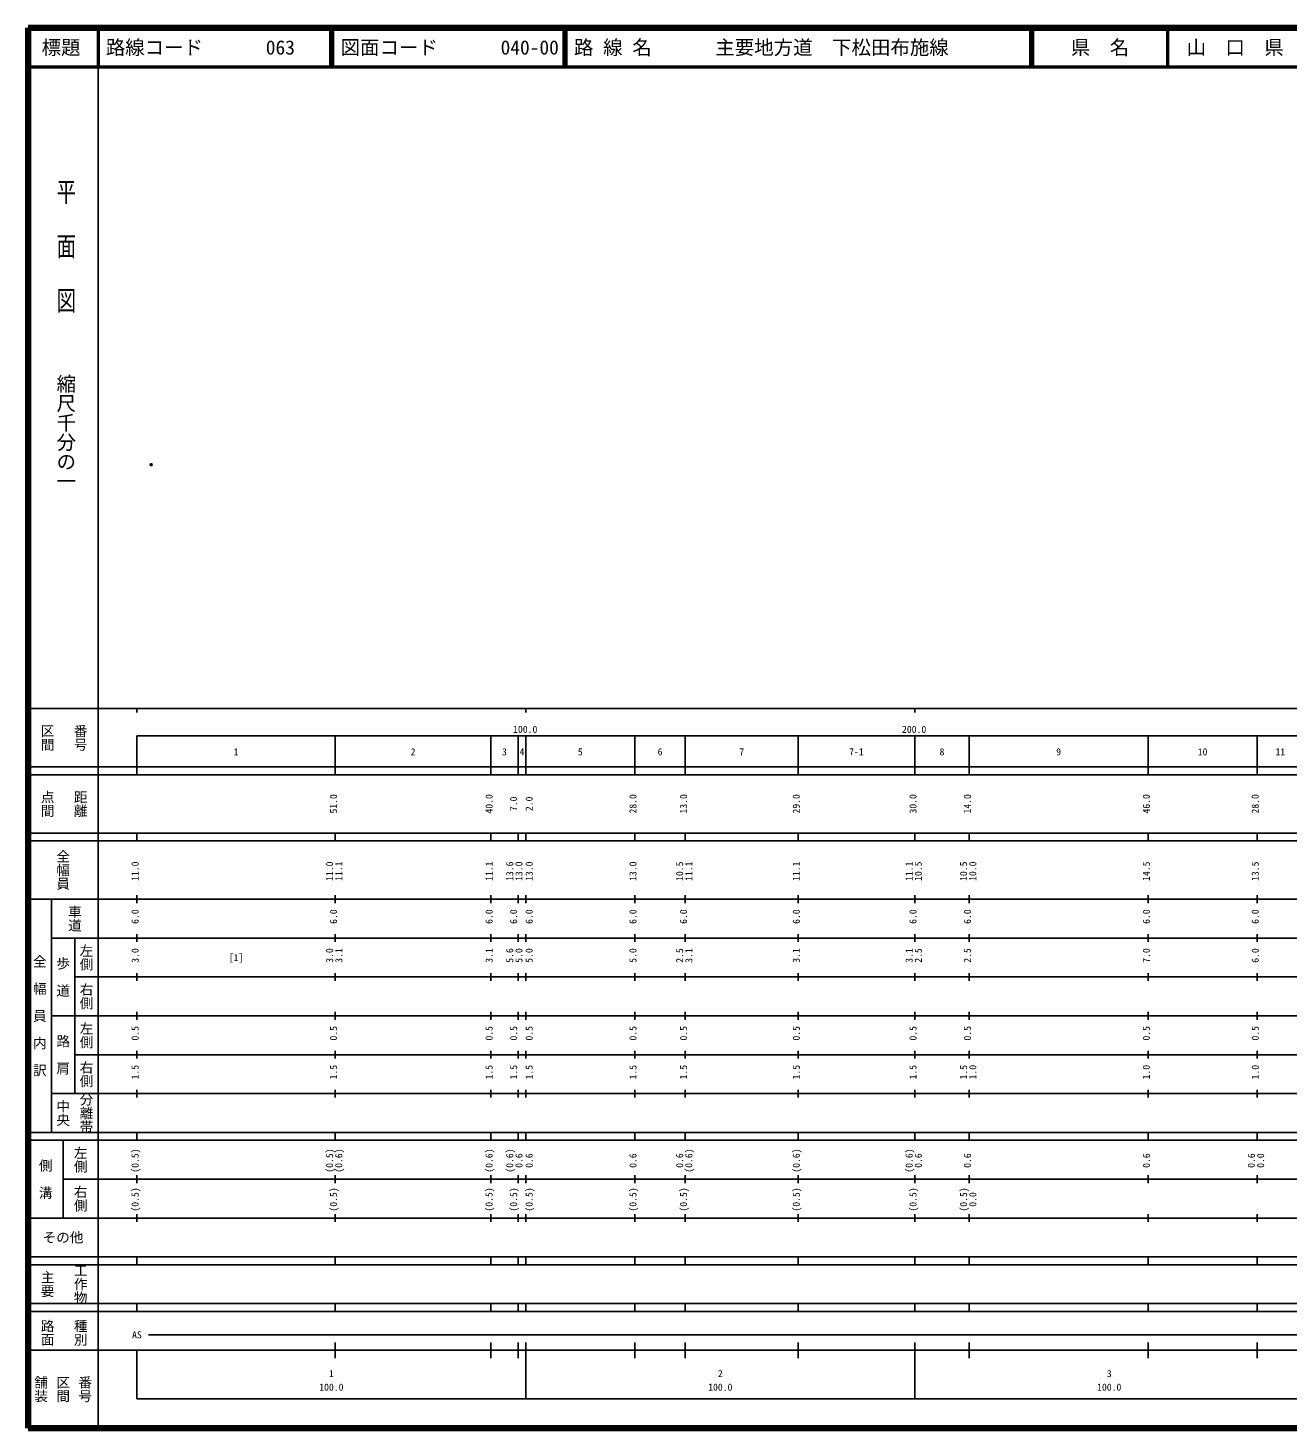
# Model space of a CAD drawing. Units: millimetres on the paper. Extents: x 40 to 680, y 20 to 380.
# Drawn here: x 40 to 364, y 20 to 380 of the extents above; entities that cross this region are included whole.
import ezdxf
from ezdxf.enums import TextEntityAlignment as Align

# ---------------------------------------------------------------- set-up
doc = ezdxf.new("R2010")
doc.units = ezdxf.units.MM
doc.header["$PDMODE"] = 32
doc.header["$PDSIZE"] = 0.5
doc.layers.add('M-OTRS', color=6, linetype='Continuous')
doc.layers.add('M-TTL-TXT', color=7, linetype='Continuous')
for name, color, linetype, lineweight in [('M-TTL', 2, 'Continuous', 140), ('M-TTL-BAND', 7, 'Continuous', 25), ('M-TTL-LINE', 7, 'Continuous', 50)]:
    doc.layers.add(name, color=color, linetype=linetype, lineweight=lineweight)
doc.styles.add('@ＭＳ ゴシック', font='')
doc.styles.add('ＭＳ ゴシック', font='')
doc.styles.get('@ＭＳ ゴシック').set_extended_font_data('@MS Gothic')
doc.styles.get('ＭＳ ゴシック').set_extended_font_data('MS Gothic')

msp = doc.modelspace()

# ---------------------------------------------------------------- linework, layer by layer
at = {"layer": 'M-OTRS'}
msp.add_point((71.698, 267.715), dxfattribs=at)
at = {"layer": 'M-TTL'}
for p, q in [((40, 380), (40, 20)), ((680, 380), (40, 380)), ((40, 20), (680, 20))]:
    msp.add_line(p, q, dxfattribs=at)
at = {"layer": 'M-TTL-BAND'}
for p, q in [((58, 370), (58, 20)), ((40, 205), (579, 205)), ((68, 205), (68, 204)), ((168, 205), (168, 204)), ((268, 205), (268, 204)), ((68, 198), (579, 198)), ((68, 198), (68, 188)), ((119, 188), (119, 198)), ((159, 188), (159, 198)), ((166, 188), (166, 198)), ((168, 188), (168, 198)), ((196, 188), (196, 198)), ((209, 188), (209, 198)), ((238, 188), (238, 198)), ((268, 188), (268, 198)), ((282, 188), (282, 198)), ((328, 188), (328, 198)), ((356, 188), (356, 198)), ((40, 190), (579, 190)), ((40, 188), (579, 188)), ((40, 173), (579, 173)), ((68, 171), (68, 173)), ((119, 171), (119, 173)), ((159, 171), (159, 173)), ((166, 171), (166, 173)), ((168, 171), (168, 173)), ((196, 171), (196, 173)), ((209, 171), (209, 173)), ((238, 171), (238, 173)), ((268, 171), (268, 173)), ((282, 171), (282, 173)), ((328, 171), (328, 173)), ((356, 171), (356, 173)), ((40, 171), (579, 171)), ((40, 156), (579, 156)), ((46, 96), (46, 156)), ((68, 155), (68, 157)), ((119, 155), (119, 157)), ((159, 155), (159, 157)), ((166, 155), (166, 157)), ((168, 155), (168, 157)), ((196, 155), (196, 157)), ((209, 155), (209, 157)), ((238, 155), (238, 157)), ((268, 155), (268, 157)), ((282, 155), (282, 157)), ((328, 155), (328, 157)), ((356, 155), (356, 157)), ((46, 146), (579, 146)), ((52, 146), (52, 106)), ((68, 145), (68, 147)), ((119, 145), (119, 147)), ((159, 145), (159, 147)), ((166, 145), (166, 147)), ((168, 145), (168, 147)), ((196, 145), (196, 147)), ((209, 145), (209, 147)), ((238, 145), (238, 147)), ((268, 145), (268, 147)), ((282, 145), (282, 147)), ((328, 145), (328, 147)), ((356, 145), (356, 147)), ((68, 135), (68, 137)), ((119, 135), (119, 137)), ((159, 135), (159, 137)), ((166, 135), (166, 137)), ((168, 135), (168, 137)), ((196, 135), (196, 137)), ((209, 135), (209, 137)), ((238, 135), (238, 137)), ((268, 135), (268, 137)), ((282, 135), (282, 137)), ((328, 135), (328, 137)), ((356, 135), (356, 137)), ((52, 136), (579, 136)), ((46, 126), (579, 126)), ((68, 125), (68, 127)), ((119, 125), (119, 127)), ((159, 125), (159, 127)), ((166, 125), (166, 127)), ((168, 125), (168, 127)), ((196, 125), (196, 127)), ((209, 125), (209, 127)), ((238, 125), (238, 127)), ((268, 125), (268, 127)), ((282, 125), (282, 127)), ((328, 125), (328, 127)), ((356, 125), (356, 127)), ((52, 116), (579, 116)), ((68, 115), (68, 117)), ((119, 115), (119, 117)), ((159, 115), (159, 117)), ((166, 115), (166, 117)), ((168, 115), (168, 117)), ((196, 115), (196, 117)), ((209, 115), (209, 117)), ((238, 115), (238, 117)), ((268, 115), (268, 117)), ((282, 115), (282, 117)), ((328, 115), (328, 117)), ((356, 115), (356, 117)), ((46, 106), (579, 106)), ((68, 105), (68, 107)), ((119, 105), (119, 107)), ((159, 105), (159, 107)), ((166, 105), (166, 107)), ((168, 105), (168, 107)), ((196, 105), (196, 107)), ((209, 105), (209, 107)), ((238, 105), (238, 107)), ((268, 105), (268, 107)), ((282, 105), (282, 107)), ((328, 105), (328, 107)), ((356, 105), (356, 107)), ((40, 96), (579, 96)), ((40, 94), (579, 94)), ((49, 94), (49, 74)), ((68, 94), (68, 96)), ((119, 94), (119, 96)), ((159, 94), (159, 96)), ((166, 94), (166, 96)), ((168, 94), (168, 96)), ((196, 94), (196, 96)), ((209, 94), (209, 96)), ((238, 94), (238, 96)), ((268, 94), (268, 96)), ((282, 94), (282, 96)), ((328, 94), (328, 96)), ((356, 94), (356, 96)), ((49, 84), (579, 84)), ((68, 83), (68, 85)), ((119, 83), (119, 85)), ((159, 83), (159, 85)), ((166, 83), (166, 85)), ((168, 83), (168, 85)), ((196, 83), (196, 85)), ((209, 83), (209, 85)), ((238, 83), (238, 85)), ((268, 83), (268, 85)), ((282, 83), (282, 85)), ((328, 83), (328, 85)), ((356, 83), (356, 85)), ((40, 74), (579, 74)), ((68, 73), (68, 75)), ((119, 73), (119, 75)), ((159, 73), (159, 75)), ((166, 73), (166, 75)), ((168, 73), (168, 75)), ((196, 73), (196, 75)), ((209, 73), (209, 75)), ((238, 73), (238, 75)), ((268, 73), (268, 75)), ((282, 73), (282, 75)), ((328, 73), (328, 75)), ((356, 73), (356, 75)), ((40, 64), (579, 64)), ((40, 62), (579, 62)), ((68, 62), (68, 64)), ((119, 62), (119, 64)), ((159, 62), (159, 64)), ((166, 62), (166, 64)), ((168, 62), (168, 64)), ((196, 62), (196, 64)), ((209, 62), (209, 64)), ((238, 62), (238, 64)), ((268, 62), (268, 64)), ((282, 62), (282, 64)), ((328, 62), (328, 64)), ((356, 62), (356, 64)), ((40, 52), (579, 52)), ((68, 50), (68, 52)), ((119, 50), (119, 52)), ((159, 50), (159, 52)), ((166, 50), (166, 52)), ((168, 50), (168, 52)), ((196, 50), (196, 52)), ((209, 50), (209, 52)), ((238, 50), (238, 52)), ((268, 50), (268, 52)), ((282, 50), (282, 52)), ((328, 50), (328, 52)), ((356, 50), (356, 52)), ((40, 50), (579, 50)), ((71, 44), (565, 44)), ((40, 40), (579, 40)), ((68, 40), (68, 27.5)), ((119, 38), (119, 42)), ((159, 38), (159, 42)), ((166, 38), (166, 42)), ((168, 27.5), (168, 42)), ((196, 38), (196, 42)), ((209, 38), (209, 42)), ((238, 38), (238, 42)), ((268, 27.5), (268, 42)), ((282, 38), (282, 42)), ((328, 38), (328, 42)), ((356, 38), (356, 42)), ((68, 27.5), (579, 27.5))]:
    msp.add_line(p, q, dxfattribs=at)
at = {"layer": 'M-TTL-LINE'}
for p, q in [((58, 380), (58, 370)), ((117.75, 380), (117.75, 370)), ((118.25, 380), (118.25, 370)), ((177.75, 380), (177.75, 370)), ((178.25, 380), (178.25, 370)), ((297.75, 380), (297.75, 370)), ((298.25, 380), (298.25, 370)), ((333, 380), (333, 370)), ((40, 370), (680, 370))]:
    msp.add_line(p, q, dxfattribs=at)

# ---------------------------------------------------------------- texts
at = {"layer": 'M-TTL-BAND', "style": '@ＭＳ ゴシック', "width": 1.4}
msp.add_text('平  面  図', height=3.666, rotation=270, dxfattribs=at).set_placement((49.777, 306.475), align=Align.MIDDLE_RIGHT)
at = {"layer": 'M-TTL-BAND', "style": '@ＭＳ ゴシック'}
msp.add_text('縮尺千分の一', height=3.666, rotation=270, dxfattribs=at).set_placement((49.777, 261.03), align=Align.MIDDLE_RIGHT)
for s, p in [('区間', (45, 197.5)), ('番号', (53.5, 197.5)), ('点間', (45, 180.5)), ('距離', (53.5, 180.5)), ('全幅員', (49, 163.5)), ('車道', (52, 151)), ('左側', (55, 141)), ('全\u3000幅\u3000員\u3000内\u3000訳', (43, 126)), ('歩\u3000道', (49, 136)), ('右側', (55, 131)), ('左側', (55, 121)), ('路\u3000肩', (49, 116)), ('右側', (55, 111)), ('分離帯', (55, 101)), ('中央', (49, 101)), ('左側', (53.5, 89)), ('側\u3000溝', (44.5, 84)), ('右側', (53.5, 79)), ('工作物', (53.5, 57)), ('主要', (45, 57)), ('路面', (45, 44.5)), ('種別', (53.5, 44.5)), ('舗装', (43.333, 30)), ('区間', (49, 30)), ('番号', (54.667, 30))]:
    msp.add_text(s, height=2.566, rotation=270, dxfattribs=at).set_placement(p, align=Align.MIDDLE_CENTER)
at = {"layer": 'M-TTL-BAND', "style": 'ＭＳ ゴシック'}
for s, p in [('100.0', (167.844, 198.195)), ('200.0', (267.844, 198.195)), ('1', (93.5, 192.405)), ('2', (139, 192.405)), ('3', (162.5, 192.405)), ('4', (167, 192.405)), ('5', (182, 192.405)), ('6', (202.5, 192.405)), ('7', (223.5, 192.405)), ('7-1', (253, 192.405)), ('8', (275, 192.405)), ('9', (305, 192.405)), ('10', (342, 192.405)), ('11', (362, 192.405)), ('[1]', (93.5, 139.5)), ('AS', (68, 42.5)), ('1', (118, 32.523)), ('2', (218, 32.523)), ('3', (318, 32.523)), ('100.0', (118, 29.033)), ('100.0', (218, 29.033)), ('100.0', (318, 29.033))]:
    msp.add_text(s, height=1.833, dxfattribs=at).set_placement(p, align=Align.BOTTOM_CENTER)
for s, p in [('51.0', (120, 180.5)), ('40.0', (160, 180.5)), ('7.0', (166.316, 180.5)), ('2.0', (170.307, 180.5)), ('28.0', (197, 180.5)), ('13.0', (210, 180.5)), ('29.0', (239, 180.5)), ('30.0', (269, 180.5)), ('14.0', (283, 180.5)), ('46.0', (329, 180.5)), ('28.0', (357, 180.5)), ('11.0', (69, 163.174)), ('11.0', (119, 163.174)), ('11.1', (121.37, 163.174)), ('11.1', (160, 163.174)), ('13.6', (165.316, 163.174)), ('13.0', (167.686, 163.174)), ('13.0', (170.307, 163.174)), ('13.0', (197, 163.174)), ('10.5', (209, 163.174)), ('11.1', (211.37, 163.174)), ('11.1', (239, 163.174)), ('11.1', (268, 163.174)), ('10.5', (270.37, 163.174)), ('10.5', (282, 163.174)), ('10.0', (284.37, 163.174)), ('14.5', (329, 163.174)), ('13.5', (357, 163.174)), ('6.0', (69, 151.5)), ('6.0', (120, 151.5)), ('6.0', (160, 151.5)), ('6.0', (166.316, 151.5)), ('6.0', (170.307, 151.5)), ('6.0', (197, 151.5)), ('6.0', (210, 151.5)), ('6.0', (239, 151.5)), ('6.0', (269, 151.5)), ('6.0', (283, 151.5)), ('6.0', (329, 151.5)), ('6.0', (357, 151.5)), ('3.0', (69, 141.5)), ('3.0', (119, 141.5)), ('3.1', (121.37, 141.5)), ('3.1', (160, 141.5)), ('5.6', (165.316, 141.5)), ('5.0', (167.686, 141.5)), ('5.0', (170.307, 141.5)), ('5.0', (197, 141.5)), ('2.5', (209, 141.5)), ('3.1', (211.37, 141.5)), ('3.1', (239, 141.5)), ('3.1', (268, 141.5)), ('2.5', (270.37, 141.5)), ('2.5', (283, 141.5)), ('7.0', (329, 141.5)), ('6.0', (357, 141.5)), ('0.5', (69, 121.5)), ('0.5', (120, 121.5)), ('0.5', (160, 121.5)), ('0.5', (166.316, 121.5)), ('0.5', (170.307, 121.5)), ('0.5', (197, 121.5)), ('0.5', (210, 121.5)), ('0.5', (239, 121.5)), ('0.5', (269, 121.5)), ('0.5', (283, 121.5)), ('0.5', (329, 121.5)), ('0.5', (357, 121.5)), ('1.5', (69, 111.5)), ('1.5', (120, 111.5)), ('1.5', (160, 111.5)), ('1.5', (166.316, 111.5)), ('1.5', (170.307, 111.5)), ('1.5', (197, 111.5)), ('1.5', (210, 111.5)), ('1.5', (239, 111.5)), ('1.5', (269, 111.5)), ('1.5', (282, 111.5)), ('1.0', (284.37, 111.5)), ('1.0', (329, 111.5)), ('1.0', (357, 111.5)), ('(0.5)', (69, 88.764)), ('(0.5)', (119, 88.764)), ('(0.6)', (121.37, 88.764)), ('(0.6)', (160, 88.764)), ('(0.6)', (165.316, 88.764)), ('0.6', (167.686, 88.764)), ('0.6', (170.307, 88.764)), ('0.6', (197, 88.764)), ('0.6', (209, 88.764)), ('(0.6)', (211.37, 88.764)), ('(0.6)', (239, 88.764)), ('(0.6)', (268, 88.764)), ('0.6', (270.37, 88.764)), ('0.6', (283, 88.764)), ('0.6', (329, 88.764)), ('0.6', (356, 88.764)), ('0.0', (358.37, 88.764)), ('(0.5)', (69, 78.764)), ('(0.5)', (120, 78.764)), ('(0.5)', (160, 78.764)), ('(0.5)', (166.316, 78.764)), ('(0.5)', (170.307, 78.764)), ('(0.5)', (197, 78.764)), ('(0.5)', (210, 78.764)), ('(0.5)', (239, 78.764)), ('(0.5)', (269, 78.764)), ('(0.5)', (282, 78.764)), ('0.0', (284.37, 78.764))]:
    msp.add_text(s, height=1.833, rotation=90, dxfattribs=at).set_placement(p, align=Align.BOTTOM_CENTER)
msp.add_text('その他', height=2.566, dxfattribs=at).set_placement((49, 69), align=Align.MIDDLE_CENTER)
at = {"layer": 'M-TTL-TXT', "style": 'ＭＳ ゴシック'}
for s, p in [('標題', (48.5, 375)), ('県\u3000名', (315.625, 375)), ('山\u3000口\u3000県', (350.375, 375))]:
    msp.add_text(s, height=3.666, dxfattribs=at).set_placement(p, align=Align.MIDDLE_CENTER)
for s, p in [('路線コード', (60, 375)), ('063', (101.142, 375)), ('図面コード', (120.38, 375)), ('040-00', (161.521, 375)), ('路 線 名', (180.38, 375)), ('主要地方道\u3000下松田布施線', (216.734, 375))]:
    msp.add_text(s, height=3.666, dxfattribs=at).set_placement(p, align=Align.MIDDLE_LEFT)

doc.saveas('drawing.dxf')
